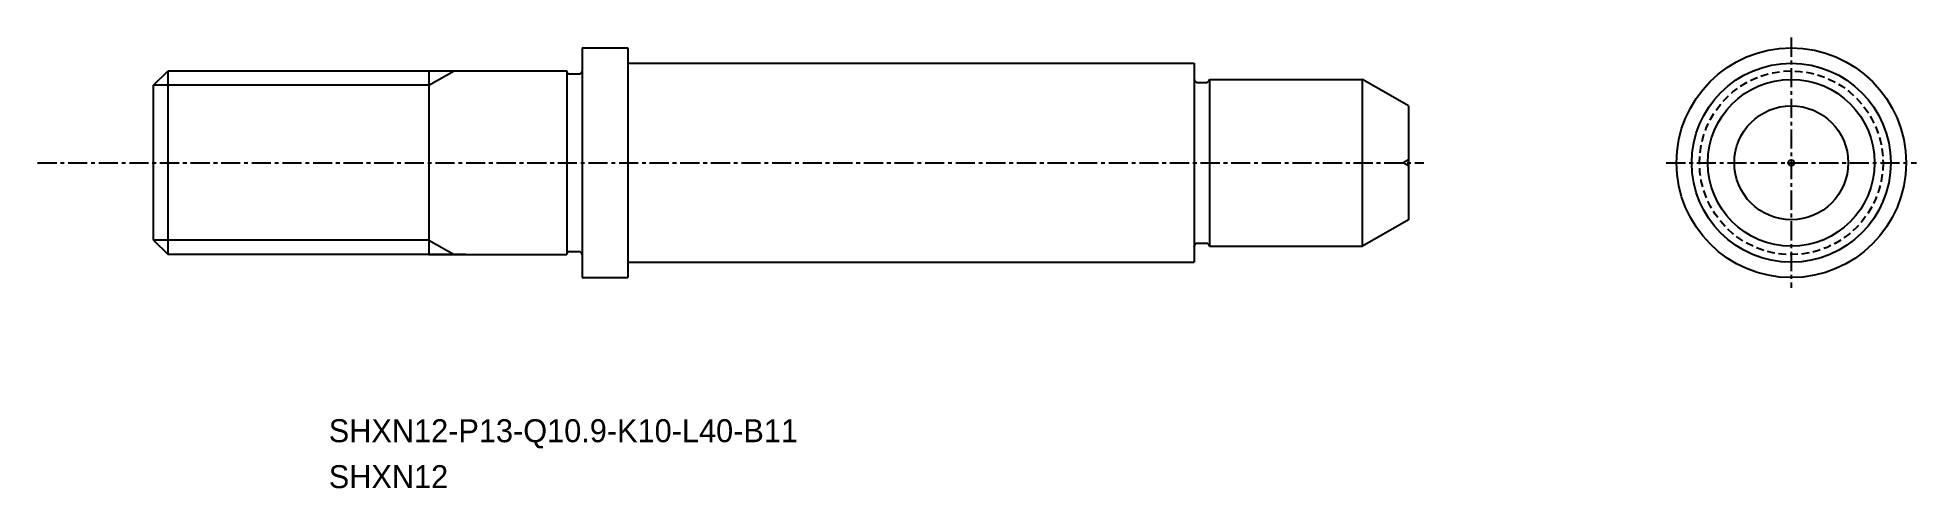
# Model space of a CAD drawing. Extents: x -1228 to -1106, y -590 to -561.
import ezdxf

# ---------------------------------------------------------------- set-up
doc = ezdxf.new("R2010")
doc.units = 0
doc.linetypes.add('CENTER', pattern=[2, 1.25, -0.25, 0.25, -0.25])
doc.linetypes.add('DASHED', pattern=[0.75, 0.5, -0.25])
doc.layers.get('0').update_dxf_attribs({"linetype": 'CONTINUOUS'})
doc.layers.add('CENTER', color=1, linetype='CENTER')

msp = doc.modelspace()

# ---------------------------------------------------------------- linework, layer by layer
for p, q in [((-1192.81, -561.2), (-1189.81, -561.2)), ((-1192.81, -561.2), (-1192.81, -576.2)), ((-1189.81, -561.2), (-1189.81, -576.2)), ((-1152.81, -562.2), (-1152.81, -575.2)), ((-1202.81, -562.7), (-1193.81, -562.7)), ((-1202.81, -562.7), (-1202.81, -574.7)), ((-1193.81, -562.7), (-1193.81, -574.7)), ((-1151.81, -563.25), (-1151.81, -574.15)), ((-1138.81, -564.98), (-1141.81, -563.25)), ((-1138.81, -572.42), (-1141.81, -574.15)), ((-1202.81, -574.7), (-1193.81, -574.7)), ((-1192.81, -576.2), (-1189.81, -576.2))]:
    msp.add_line(p, q)
at = {"color": 7, "linetype": 'CONTINUOUS'}
for p, q in [((-1189.81, -562.2), (-1152.81, -562.2)), ((-1220.81, -563.64), (-1219.86, -562.7)), ((-1219.86, -574.7), (-1219.86, -562.7)), ((-1219.86, -562.7), (-1200.41, -562.7)), ((-1202.81, -562.7), (-1202.81, -574.7)), ((-1193.61, -562.9), (-1193.01, -562.9)), ((-1192.81, -562.7), (-1192.81, -562.7)), ((-1152.81, -563.24), (-1152.81, -563.25)), ((-1152.61, -563.45), (-1152.01, -563.45)), ((-1151.81, -563.25), (-1141.81, -563.25)), ((-1151.81, -563.25), (-1151.81, -563.25)), ((-1220.81, -573.75), (-1220.81, -563.64)), ((-1220.81, -573.75), (-1219.86, -574.7)), ((-1193.61, -574.5), (-1193.01, -574.5)), ((-1152.81, -574.16), (-1152.81, -574.15)), ((-1152.61, -573.95), (-1152.01, -573.95)), ((-1151.81, -574.15), (-1151.81, -574.15)), ((-1151.81, -574.15), (-1141.81, -574.15)), ((-1200.41, -574.7), (-1219.86, -574.7)), ((-1192.81, -574.7), (-1192.81, -574.7)), ((-1189.81, -575.2), (-1152.81, -575.2))]:
    msp.add_line(p, q, dxfattribs=at)
at = {"color": 3, "linetype": 'CONTINUOUS'}
for p, q in [((-1202.81, -563.64), (-1201.17, -562.7)), ((-1202.81, -563.64), (-1220.81, -563.64)), ((-1202.81, -573.75), (-1220.81, -573.75)), ((-1202.81, -573.75), (-1201.17, -574.7))]:
    msp.add_line(p, q, dxfattribs=at)
at = {"linetype": 'CONTINUOUS'}
for p, q in [((-1141.81, -574.15), (-1141.81, -563.25)), ((-1138.81, -564.98), (-1138.81, -572.42))]:
    msp.add_line(p, q, dxfattribs=at)
at = {"color": 3}
for p in [(-1138.81, -568.51), (-1138.81, -568.89)]:
    msp.add_line(p, (-1139.14, -568.7), dxfattribs=at)
at = {"linetype": 'CONTINUOUS'}
msp.add_circle((-1113.79, -568.7), 7.5, dxfattribs=at)
for radius in [6.5, 5.45, 3.72, 0.192]:
    msp.add_circle((-1113.79, -568.7), radius)
at = {"color": 3, "linetype": 'DASHED'}
msp.add_circle((-1113.79, -568.7), 6, dxfattribs=at)
at = {"color": 7, "linetype": 'CONTINUOUS'}
for centre, start, end in [((-1193.61, -562.7), 180, 270), ((-1193.01, -562.7), 270, 0), ((-1152.61, -563.25), 180, 270), ((-1152.01, -563.25), 270, 0), ((-1193.61, -574.7), 90, 180), ((-1193.01, -574.7), 0, 90), ((-1152.61, -574.15), 90, 180), ((-1152.01, -574.15), 0, 90)]:
    msp.add_arc(centre, 0.2, start, end, dxfattribs=at)
at = {"layer": 'CENTER', "color": 1, "linetype": 'CENTER'}
for p, q in [((-1113.79, -560.52), (-1113.79, -576.87)), ((-1228.39, -568.7), (-1137.81, -568.7)), ((-1121.96, -568.7), (-1105.61, -568.7))]:
    msp.add_line(p, q, dxfattribs=at)

# ---------------------------------------------------------------- texts
for s, p in [('SHXN12-P13-Q10.9-K10-L40-B11', (-1209.36, -586.95)), ('SHXN12', (-1209.36, -589.95))]:
    msp.add_text(s, height=1.5).set_placement(p)

doc.saveas('drawing.dxf')
